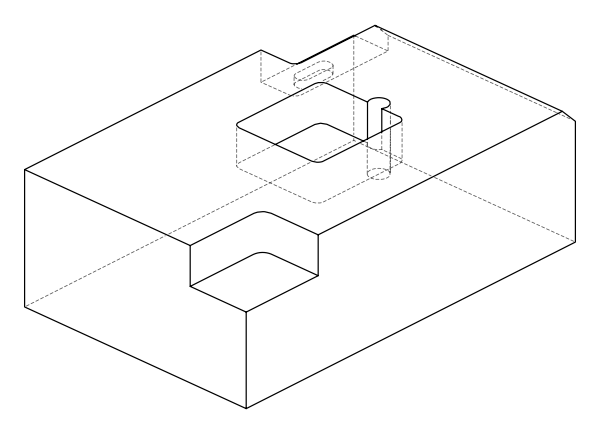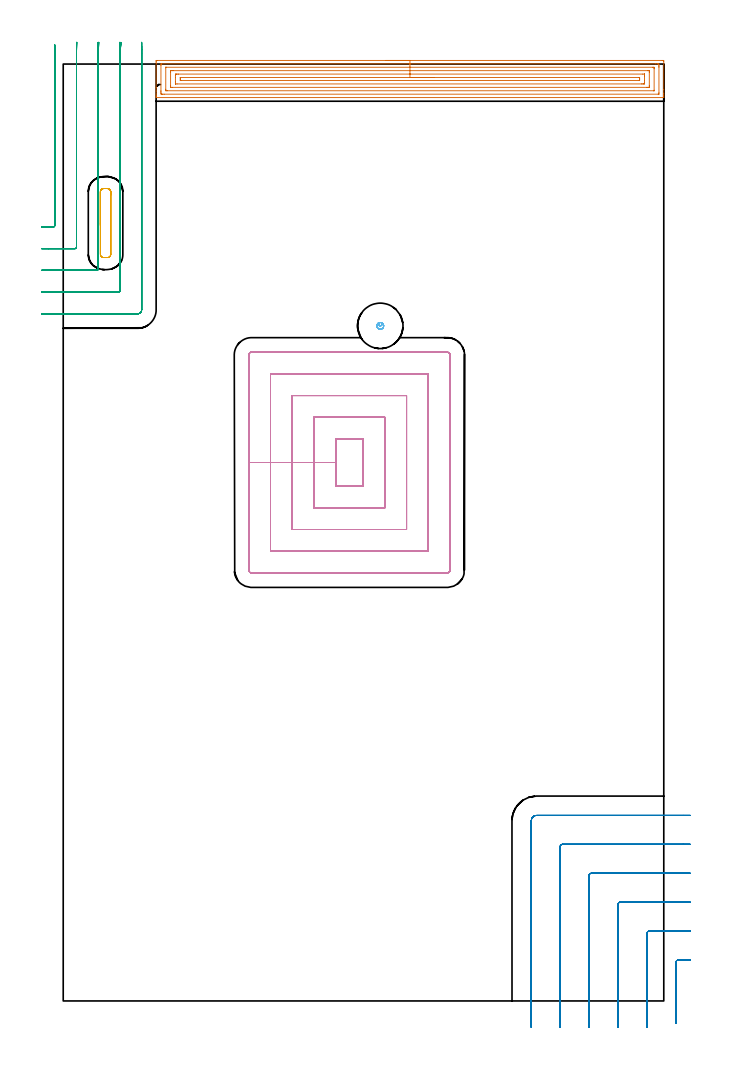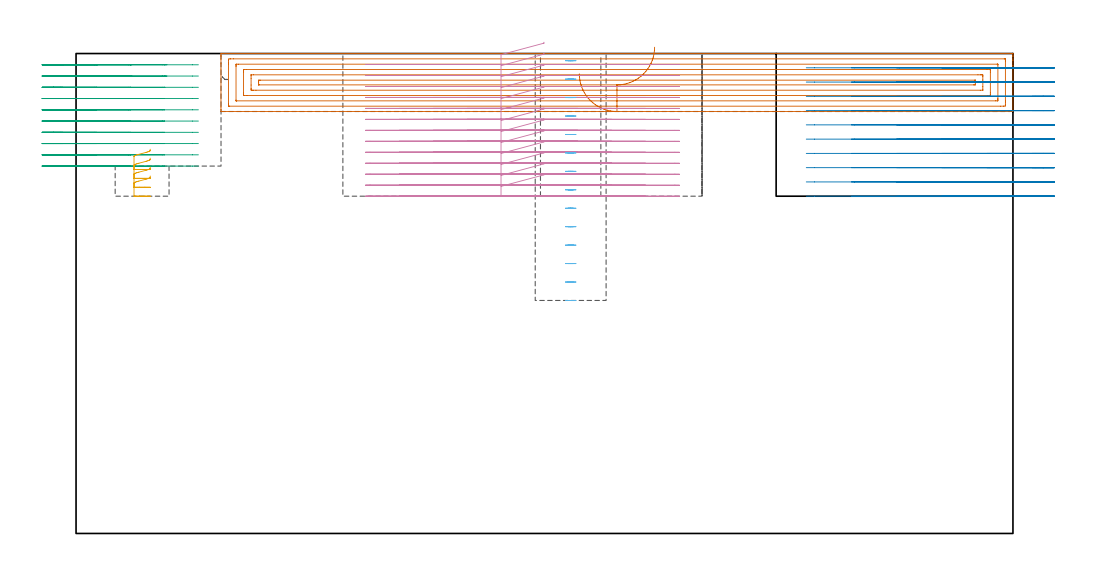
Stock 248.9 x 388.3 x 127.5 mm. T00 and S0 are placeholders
(PLAN: 6 operations, 4 tool changes, 66.6 min)
(1 AREA_MILL | FG_CHAMFER_SURFACE | UGT0205_001 | 10.35 min | 25815 mm3)
(2 MILL_CORNER_NOTCH_RECTANGULAR | CORNER_NOTCH_RECTANGULAR | NXT0201_012 | Follow Part, ap 4, ae 75% | 12.67 min | 201557 mm3)
(3 MILL_CORNER_NOTCH_RECTANGULAR_1 | CORNER_NOTCH_RECTANGULAR_1 | NXT0201_011 | Follow Part, ap 3, ae 75% | 13.08 min | 124845 mm3)
(4 MILL_RECTANGULAR_POCKET | POCKET_RECTANGULAR_STRAIGHT | NXT0201_011 | Follow Part, ap 3, ae 75% | 28.91 min | 372622 mm3)
(5 MILL_RECTANGULAR_POCKET_1 | POCKET_RECTANGULAR_STRAIGHT_1 | NXT0201_010 | Follow Part, ap 2.5, ae 75% | 0.86 min | 4106 mm3)
(6 MILL_BLIND_HOLE_FROM_SOLID_MATERIAL | STEP1POCKET | NXT0201_012 | Spiral | 0.75 min | 16278 mm3)
(TOOL UGT0205_001 | Chamfer Mill 20 x 3 x 45 deg. | D20 FL50 Z2)
(TOOL NXT0201_012 | ENDMILL 16mm [2P460-1600-NA 1630] | D16 FL38 Z6)
(TOOL NXT0201_011 | ENDMILL 12mm [2P460-1200-NA 1630] | D12 FL38 Z6)
(TOOL NXT0201_010 | ENDMILL 10mm [2P460-1000-NA 1630] | D10 FL30 Z6)
(OP 1 AREA_MILL)
G17 G21 G94 G90
T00 M6
G54
G17 G0 G90 X133.7 Y389.8 S1061 M3
G43 Z137.5 H0
Z122.1
G94 G1 X133.738 Z121.228 F250.
X133.852 Z120.364
X134.041 Z119.512
X134.303 Z118.68
X134.637 Z117.874
X135.04 Z117.1
X135.509 Z116.364
X136.04 Z115.672
X136.629 Z115.029
X137.272 Z114.44
X137.964 Z113.908
X138.7 Z113.44
X139.474 Z113.037
X140.28 Z112.703
X141.112 Z112.441
X141.964 Z112.252
X142.828 Z112.138
X143.7 Z112.1
X248.276
X248.594 Y389.797 Z112.102
X248.89 Y389.792 Z112.106
X248.9 Y389.492 Z112.406
Y377.648 Z124.247
Y376.221 Z125.676
Y375.867 Z126.028
Y375.16 Z126.74
Y374.858 Z127.042
Y374.452 Z127.439
X248.89 Y374.403 Z127.488
X248.722 Y374.4 Z127.5
X38.678
X38.51 Y374.403 Z127.488
X38.507 Y374.45 Z127.441
X38.5 Y374.858 Z127.041
Y375.16 Z126.74
Y375.867 Z126.028
Y377.111 Z124.786
Y378.538 Z123.357
Y388.601 Z113.296
X38.504 Y389.223 Z112.674
X38.508 Y389.792 Z112.106
X38.552 Y389.794 Z112.104
X39.124 Y389.8 Z112.1
X143.7
Y388.386 Z113.514
X245.594
X246.439 Y388.382 Z113.518
X246.488 Y388.379 Z113.521
X246.89 Y388.333 Z113.567
X246.897 Y387.925 Z113.975
X246.899 Y387.442 Z114.458
X246.9 Y387.032 Z114.868
X246.899 Y376.348 Z125.552
X246.892 Y375.867 Z126.033
X246.89 Y375.823 Z126.077
X246.7 Y375.817 Z126.083
X246.594 Y375.815 Z126.085
X41.806 Y375.814 Z126.086
X40.961 Y375.818 Z126.082
X40.912 Y375.821 Z126.079
X40.51 Y375.867 Z126.033
X40.503 Y376.275 Z125.625
X40.501 Y376.758 Z125.142
X40.5 Y377.168 Z124.732
X40.501 Y387.852 Z114.048
X40.508 Y388.333 Z113.567
X40.51 Y388.377 Z113.523
X40.699 Y388.383 Z113.517
X40.806 Y388.385 Z113.515
X143.7 Y388.386 Z113.514
Y386.972 Z114.928
X244.28 Y386.971 Z114.929
X244.7 Y386.969 Z114.931
X244.84 Y386.967 Z114.933
X244.882 Y386.965 Z114.935
X244.89 Y386.883 Z115.017
X244.895 Y386.751 Z115.149
X244.899 Y386.552 Z115.348
X244.9 Y386.353 Z115.547
X244.899 Y377.45 Z124.45
X244.891 Y377.251 Z124.649
X244.888 Y377.234 Z124.666
X244.883 Y377.232 Z124.668
X244.858 Y377.23 Z124.67
X244.806 Y377.229 Z124.671
X244.7 Y377.228 Z124.672
X43.12 Y377.229 Z124.671
X42.7 Y377.231 Z124.669
X42.56 Y377.233 Z124.667
X42.518 Y377.235 Z124.665
X42.51 Y377.317 Z124.583
X42.505 Y377.449 Z124.451
X42.501 Y377.648 Z124.252
X42.5 Y377.847 Z124.053
X42.501 Y386.75 Z115.15
X42.509 Y386.949 Z114.951
X42.512 Y386.966 Z114.934
X42.517 Y386.968 Z114.932
X42.542 Y386.97 Z114.93
X42.594 Y386.971 Z114.929
X42.7 Y386.972 Z114.928
X143.7
Y385.557 Z116.343
X242.124
X242.827 Y385.555 Z116.345
X242.867 Y385.553 Z116.347
X242.884 Y385.551 Z116.349
X242.89 Y385.537 Z116.363
X242.894 Y385.43 Z116.47
X242.898 Y385.215 Z116.685
X242.9 Y384.784 Z117.116
Y379.442 Z122.458
X242.898 Y378.99 Z122.91
X242.894 Y378.771 Z123.129
X242.89 Y378.662 Z123.238
X242.883 Y378.649 Z123.251
X242.86 Y378.647 Z123.253
X242.806 Y378.645 Z123.255
X242.019 Y378.643 Z123.257
X241.914
X45.276
X44.573 Y378.645 Z123.255
X44.533 Y378.647 Z123.253
X44.516 Y378.649 Z123.251
X44.51 Y378.663 Z123.237
X44.506 Y378.77 Z123.13
X44.502 Y378.985 Z122.915
X44.5 Y379.416 Z122.484
Y384.759 Z117.141
X44.502 Y385.21 Z116.69
X44.506 Y385.429 Z116.471
X44.51 Y385.538 Z116.362
X44.517 Y385.551 Z116.349
X44.54 Y385.553 Z116.347
X44.594 Y385.555 Z116.345
X45.381 Y385.557 Z116.343
X45.486
X143.7
Y384.143 Z117.757
X240.231
X240.864 Y384.141 Z117.759
X240.885 Y384.138 Z117.762
X240.89 Y384.136 Z117.764
X240.897 Y384.108 Z117.792
X240.899 Y383.881 Z118.019
X240.9 Y383.215 Z118.685
Y381.434 Z120.466
Y380.544 Z121.356
X240.897 Y380.319 Z121.581
X240.893 Y380.153 Z121.747
X240.89 Y380.076 Z121.824
X240.757 Y380.064 Z121.836
X240.492 Y380.06 Z121.84
X240.231 Y380.058 Z121.842
X239.601 Y380.057 Z121.843
X47.169
X46.536 Y380.059 Z121.841
X46.515 Y380.062 Z121.838
X46.51 Y380.064 Z121.836
X46.503 Y380.092 Z121.808
X46.501 Y380.319 Z121.581
X46.5 Y380.985 Z120.915
Y382.766 Z119.134
Y383.656 Z118.244
X46.503 Y383.881 Z118.019
X46.507 Y384.047 Z117.853
X46.51 Y384.124 Z117.776
X46.643 Y384.136 Z117.764
X46.908 Y384.14 Z117.76
X47.169 Y384.142 Z117.758
X47.799 Y384.143 Z117.757
X143.7
Y382.729 Z119.171
X238.444 Y382.728 Z119.172
X238.708 Y382.727 Z119.173
X238.826 Y382.724 Z119.176
X238.879 Y382.722 Z119.178
X238.89 Y382.696 Z119.204
X238.897 Y382.539 Z119.361
X238.899 Y382.1 Z119.8
X238.898 Y381.648 Z120.252
X238.89 Y381.495 Z120.405
X238.888 Y381.477 Z120.423
X238.876 Y381.475 Z120.425
X238.838 Y381.473 Z120.427
X238.759 Y381.472 Z120.428
X48.956
X48.692 Y381.473 Z120.427
X48.574 Y381.476 Z120.424
X48.521 Y381.478 Z120.422
X48.51 Y381.504 Z120.396
X48.503 Y381.661 Z120.239
X48.501 Y382.1 Z119.8
X48.502 Y382.552 Z119.348
X48.51 Y382.705 Z119.195
X48.512 Y382.723 Z119.177
X48.524 Y382.725 Z119.175
X48.562 Y382.727 Z119.173
X48.641 Y382.728 Z119.172
X143.7 Y382.729 Z119.171
X144.572 Z119.209
X145.437 Z119.323
X146.288 Z119.512
X147.12 Z119.774
X147.926 Z120.108
X148.7 Z120.511
X149.436 Z120.98
X150.128 Z121.511
X150.771 Z122.1
X151.36 Z122.743
X151.892 Z123.435
X152.36 Z124.171
X152.763 Z124.945
X153.097 Z125.751
X153.359 Z126.583
X153.548 Z127.435
X153.662 Z128.3
X153.7 Z129.171
G0 Z137.5
M5
M2
(OP 2 MILL_CORNER_NOTCH_RECTANGULAR)
G17 G21 G94 G90
T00 M6
G54
G17 G0 G90 X259.9 Y16.9 S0 M3
G43 Z137.5 H1
Z123.71
G94 G1 X256.9 F250.
X254.795 F500.
G3 X254. Y16.105 R0.8
G1 Y-6.164
Y-9.164 F250.
G0 Z137.5
X259.9 Y28.9
Z123.71
G1 X256.9
X242.795 F500.
G3 X242. Y28.105 R0.8
G1 Y-8.
Y-11. F250.
G0 Z137.5
X259.9 Y40.9
Z123.71
G1 X256.9
X230.795 F500.
G3 X230. Y40.105 R0.8
G1 Y-8.
Y-11. F250.
G0 Z137.5
X259.9 Y52.9
Z123.71
G1 X256.9
X218.796 F500.
G3 X218. Y52.104 R0.8
G1 Y-8.
Y-11. F250.
G0 Z137.5
X259.9 Y64.9
Z123.71
G1 X256.9
X206.796 F500.
G3 X206. Y64.104 R0.8
G1 Y-8.
Y-11. F250.
G0 Z137.5
X259.9 Y76.9
Z123.71
G1 X256.9
X196.2 F500.
G3 X194. Y74.7 R2.2
G1 Y-8.
Y-11. F250.
G0 Z137.5
X259.9 Y16.9
Z119.92
G1 X256.9
X254.795 F500.
G3 X254. Y16.105 R0.8
G1 Y-6.164
Y-9.164 F250.
G0 Z137.5
X259.9 Y28.9
Z119.92
G1 X256.9
X242.795 F500.
G3 X242. Y28.105 R0.8
G1 Y-8.
Y-11. F250.
G0 Z137.5
X259.9 Y40.9
Z119.92
G1 X256.9
X230.795 F500.
G3 X230. Y40.105 R0.8
G1 Y-8.
Y-11. F250.
G0 Z137.5
X259.9 Y52.9
Z119.92
G1 X256.9
X218.796 F500.
G3 X218. Y52.104 R0.8
G1 Y-8.
Y-11. F250.
G0 Z137.5
X259.9 Y64.9
Z119.92
G1 X256.9
X206.796 F500.
G3 X206. Y64.104 R0.8
G1 Y-8.
Y-11. F250.
G0 Z137.5
X259.9 Y76.9
Z119.92
G1 X256.9
X196.2 F500.
G3 X194. Y74.7 R2.2
G1 Y-8.
Y-11. F250.
G0 Z137.5
X259.9 Y16.9
Z116.13
G1 X256.9
X254.795 F500.
G3 X254. Y16.105 R0.8
G1 Y-6.164
Y-9.164 F250.
G0 Z137.5
X259.9 Y28.9
Z116.13
G1 X256.9
X242.795 F500.
G3 X242. Y28.105 R0.8
G1 Y-8.
Y-11. F250.
G0 Z137.5
X259.9 Y40.9
Z116.13
G1 X256.9
X230.795 F500.
G3 X230. Y40.105 R0.8
G1 Y-8.
Y-11. F250.
G0 Z137.5
X259.9 Y52.9
Z116.13
G1 X256.9
X218.796 F500.
G3 X218. Y52.104 R0.8
G1 Y-8.
Y-11. F250.
G0 Z137.5
X259.9 Y64.9
Z116.13
G1 X256.9
X206.796 F500.
G3 X206. Y64.104 R0.8
G1 Y-8.
Y-11. F250.
G0 Z137.5
X259.9 Y76.9
Z116.13
G1 X256.9
X196.2 F500.
G3 X194. Y74.7 R2.2
G1 Y-8.
Y-11. F250.
G0 Z137.5
X259.9 Y16.9
Z112.34
G1 X256.9
X254.795 F500.
G3 X254. Y16.105 R0.8
G1 Y-6.164
Y-9.164 F250.
G0 Z137.5
X259.9 Y28.9
Z112.34
G1 X256.9
X242.795 F500.
G3 X242. Y28.105 R0.8
G1 Y-8.
Y-11. F250.
G0 Z137.5
X259.9 Y40.9
Z112.34
G1 X256.9
X230.795 F500.
G3 X230. Y40.105 R0.8
G1 Y-8.
Y-11. F250.
G0 Z137.5
X259.9 Y52.9
Z112.34
G1 X256.9
X218.796 F500.
G3 X218. Y52.104 R0.8
G1 Y-8.
Y-11. F250.
G0 Z137.5
X259.9 Y64.9
Z112.34
G1 X256.9
X206.796 F500.
G3 X206. Y64.104 R0.8
G1 Y-8.
Y-11. F250.
G0 Z137.5
X259.9 Y76.9
Z112.34
G1 X256.9
X196.2 F500.
G3 X194. Y74.7 R2.2
G1 Y-8.
Y-11. F250.
G0 Z137.5
X259.9 Y16.9
Z108.55
G1 X256.9
X254.795 F500.
G3 X254. Y16.105 R0.8
G1 Y-6.164
Y-9.164 F250.
G0 Z137.5
X259.9 Y28.9
Z108.55
G1 X256.9
X242.795 F500.
G3 X242. Y28.105 R0.8
G1 Y-8.
Y-11. F250.
G0 Z137.5
X259.9 Y40.9
Z108.55
G1 X256.9
X230.795 F500.
G3 X230. Y40.105 R0.8
G1 Y-8.
Y-11. F250.
G0 Z137.5
X259.9 Y52.9
Z108.55
G1 X256.9
X218.796 F500.
G3 X218. Y52.104 R0.8
G1 Y-8.
Y-11. F250.
G0 Z137.5
X259.9 Y64.9
Z108.55
G1 X256.9
X206.796 F500.
G3 X206. Y64.104 R0.8
G1 Y-8.
Y-11. F250.
G0 Z137.5
X259.9 Y76.9
Z108.55
G1 X256.9
X196.2 F500.
G3 X194. Y74.7 R2.2
G1 Y-8.
Y-11. F250.
G0 Z137.5
X259.9 Y16.9
Z104.76
G1 X256.9
X254.795 F500.
G3 X254. Y16.105 R0.8
G1 Y-6.164
Y-9.164 F250.
G0 Z137.5
X259.9 Y28.9
Z104.76
G1 X256.9
X242.795 F500.
G3 X242. Y28.105 R0.8
G1 Y-8.
Y-11. F250.
G0 Z137.5
X259.9 Y40.9
Z104.76
G1 X256.9
X230.795 F500.
G3 X230. Y40.105 R0.8
G1 Y-8.
Y-11. F250.
G0 Z137.5
X259.9 Y52.9
Z104.76
G1 X256.9
X218.796 F500.
G3 X218. Y52.104 R0.8
G1 Y-8.
Y-11. F250.
G0 Z137.5
X259.9 Y64.9
Z104.76
G1 X256.9
X206.796 F500.
G3 X206. Y64.104 R0.8
G1 Y-8.
Y-11. F250.
G0 Z137.5
X259.9 Y76.9
Z104.76
G1 X256.9
X196.2 F500.
G3 X194. Y74.7 R2.2
G1 Y-8.
Y-11. F250.
G0 Z137.5
X259.9 Y16.9
Z100.97
G1 X256.9
X254.795 F500.
G3 X254. Y16.105 R0.8
G1 Y-6.164
Y-9.164 F250.
G0 Z137.5
X259.9 Y28.9
Z100.97
G1 X256.9
X242.795 F500.
G3 X242. Y28.105 R0.8
G1 Y-8.
Y-11. F250.
G0 Z137.5
X259.9 Y40.9
Z100.97
G1 X256.9
X230.795 F500.
G3 X230. Y40.105 R0.8
G1 Y-8.
Y-11. F250.
G0 Z137.5
X259.9 Y52.9
Z100.97
G1 X256.9
X218.796 F500.
G3 X218. Y52.104 R0.8
G1 Y-8.
Y-11. F250.
G0 Z137.5
X259.9 Y64.9
Z100.97
G1 X256.9
X206.796 F500.
G3 X206. Y64.104 R0.8
G1 Y-8.
Y-11. F250.
G0 Z137.5
X259.9 Y76.9
Z100.97
G1 X256.9
X196.2 F500.
G3 X194. Y74.7 R2.2
G1 Y-8.
Y-11. F250.
G0 Z137.5
X259.9 Y16.9
Z97.18
G1 X256.9
X254.795 F500.
G3 X254. Y16.105 R0.8
G1 Y-6.164
Y-9.164 F250.
G0 Z137.5
X259.9 Y28.9
Z97.18
G1 X256.9
X242.795 F500.
G3 X242. Y28.105 R0.8
G1 Y-8.
Y-11. F250.
G0 Z137.5
X259.9 Y40.9
Z97.18
G1 X256.9
X230.795 F500.
G3 X230. Y40.105 R0.8
G1 Y-8.
Y-11. F250.
G0 Z137.5
X259.9 Y52.9
Z97.18
G1 X256.9
X218.796 F500.
G3 X218. Y52.104 R0.8
G1 Y-8.
Y-11. F250.
G0 Z137.5
X259.9 Y64.9
Z97.18
G1 X256.9
X206.796 F500.
G3 X206. Y64.104 R0.8
G1 Y-8.
Y-11. F250.
G0 Z137.5
X259.9 Y76.9
Z97.18
G1 X256.9
X196.2 F500.
G3 X194. Y74.7 R2.2
G1 Y-8.
Y-11. F250.
G0 Z137.5
X259.9 Y16.9
Z93.39
G1 X256.9
X254.795 F500.
G3 X254. Y16.105 R0.8
G1 Y-6.164
Y-9.164 F250.
G0 Z137.5
X259.9 Y28.9
Z93.39
G1 X256.9
X242.795 F500.
G3 X242. Y28.105 R0.8
G1 Y-8.
Y-11. F250.
G0 Z137.5
X259.9 Y40.9
Z93.39
G1 X256.9
X230.795 F500.
G3 X230. Y40.105 R0.8
G1 Y-8.
Y-11. F250.
G0 Z137.5
X259.9 Y52.9
Z93.39
G1 X256.9
X218.796 F500.
G3 X218. Y52.104 R0.8
G1 Y-8.
Y-11. F250.
G0 Z137.5
X259.9 Y64.9
Z93.39
G1 X256.9
X206.796 F500.
G3 X206. Y64.104 R0.8
G1 Y-8.
Y-11. F250.
G0 Z137.5
X259.9 Y76.9
Z93.39
G1 X256.9
X196.2 F500.
G3 X194. Y74.7 R2.2
G1 Y-8.
Y-11. F250.
G0 Z137.5
X259.9 Y16.9
Z89.6
G1 X256.9
X254.795 F500.
G3 X254. Y16.105 R0.8
G1 Y-6.164
Y-9.164 F250.
G0 Z137.5
X259.9 Y28.9
Z89.6
G1 X256.9
X242.795 F500.
G3 X242. Y28.105 R0.8
G1 Y-8.
Y-11. F250.
G0 Z137.5
X259.9 Y40.9
Z89.6
G1 X256.9
X230.795 F500.
G3 X230. Y40.105 R0.8
G1 Y-8.
Y-11. F250.
G0 Z137.5
X259.9 Y52.9
Z89.6
G1 X256.9
X218.796 F500.
G3 X218. Y52.104 R0.8
G1 Y-8.
Y-11. F250.
G0 Z137.5
X259.9 Y64.9
Z89.6
G1 X256.9
X206.796 F500.
G3 X206. Y64.104 R0.8
G1 Y-8.
Y-11. F250.
G0 Z137.5
X259.9 Y76.9
Z89.6
G1 X256.9
X196.2 F500.
G3 X194. Y74.7 R2.2
G1 Y-8.
Y-11. F250.
G0 Z137.5
M5
M2
(OP 3 MILL_CORNER_NOTCH_RECTANGULAR_1)
G17 G21 G94 G90
T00 M6
G54
G17 G0 G90 X-9. Y320.8 S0 M3
G43 Z137.5 H1
Z124.51
G94 G1 X-6. F250.
X-4.096 F500.
G3 X-3.5 Y321.396 R0.6
G1 Y392.772
G2 X-3.498 Y393.175 R36.
G1 X-3.464 Y396.175 F250.
G0 Z137.5
X-9. Y311.8
Z124.51
G1 X-6.
X4.904 F500.
G3 X5.5 Y312.396 R0.6
G1 Y392.772
G2 X5.543 Y394.3 R27.
G1 X5.713 Y397.295 F250.
G0 Z137.5
X-9. Y302.8
Z124.51
G1 X-6.
X13.904 F500.
G3 X14.5 Y303.396 R0.6
G1 Y392.772
G2 X14.565 Y394.3 R18.
G1 X14.82 Y397.289 F250.
G0 Z137.5
X-9. Y293.8
Z124.51
G1 X-6.
X22.904 F500.
G3 X23.5 Y294.396 R0.6
G1 Y392.772
G2 X23.631 Y394.3 R9.
G1 X24.14 Y397.256 F250.
G0 Z137.5
X-9. Y284.8
Z124.51
G1 X-6.
X30.9 F500.
G3 X32.5 Y286.4 R1.6
G1 Y392.772
Y395.772 F250.
G0 Z137.5
X-9. Y320.8
Z121.52
G1 X-6.
X-4.096 F500.
G3 X-3.5 Y321.396 R0.6
G1 Y392.773
G2 X-3.498 Y393.175 R36.
G1 X-3.464 Y396.175 F250.
G0 Z137.5
X-9. Y311.8
Z121.52
G1 X-6.
X4.904 F500.
G3 X5.5 Y312.396 R0.6
G1 Y392.773
G2 X5.543 Y394.3 R27.
G1 X5.713 Y397.295 F250.
G0 Z137.5
X-9. Y302.8
Z121.52
G1 X-6.
X13.904 F500.
G3 X14.5 Y303.396 R0.6
G1 Y392.773
G2 X14.565 Y394.3 R18.
G1 X14.819 Y397.289 F250.
G0 Z137.5
X-9. Y293.8
Z121.52
G1 X-6.
X22.904 F500.
G3 X23.5 Y294.396 R0.6
G1 Y392.773
G2 X23.631 Y394.3 R9.
G1 X24.14 Y397.256 F250.
G0 Z137.5
X-9. Y284.8
Z121.52
G1 X-6.
X30.9 F500.
G3 X32.5 Y286.4 R1.6
G1 Y392.773
Y395.773 F250.
G0 Z137.5
X-9. Y320.8
Z118.53
G1 X-6.
X-4.096 F500.
G3 X-3.5 Y321.396 R0.6
G1 Y393.173
Y396.173 F250.
G0 Z137.5
X-9. Y311.8
Z118.53
G1 X-6.
X4.904 F500.
G3 X5.5 Y312.396 R0.6
G1 Y394.031
G2 X5.501 Y394.3 R27.
G1 X5.531 Y397.3 F250.
G0 Z137.5
X-9. Y302.8
Z118.53
G1 X-6.
X13.904 F500.
G3 X14.5 Y303.396 R0.6
G1 Y394.031
G2 X14.502 Y394.3 R18.
G1 X14.547 Y397.3 F250.
G0 Z137.5
X-9. Y293.8
Z118.53
G1 X-6.
X22.904 F500.
G3 X23.5 Y294.396 R0.6
G1 Y394.031
G2 X23.504 Y394.3 R9.
G1 X23.594 Y397.299 F250.
G0 Z137.5
X-9. Y284.8
Z118.53
G1 X-6.
X30.9 F500.
G3 X32.5 Y286.4 R1.6
G1 Y394.031
Y397.031 F250.
G0 Z137.5
X-9. Y320.8
Z115.54
G1 X-6.
X-4.096 F500.
G3 X-3.5 Y321.396 R0.6
G1 Y393.173
Y396.173 F250.
G0 Z137.5
X-9. Y311.8
Z115.54
G1 X-6.
X4.904 F500.
G3 X5.5 Y312.396 R0.6
G1 Y394.3
Y397.3 F250.
G0 Z137.5
X-9. Y302.8
Z115.54
G1 X-6.
X13.904 F500.
G3 X14.5 Y303.396 R0.6
G1 Y394.3
Y397.3 F250.
G0 Z137.5
X-9. Y293.8
Z115.54
G1 X-6.
X22.904 F500.
G3 X23.5 Y294.396 R0.6
G1 Y394.3
Y397.3 F250.
G0 Z137.5
X-9. Y284.8
Z115.54
G1 X-6.
X30.9 F500.
G3 X32.5 Y286.4 R1.6
G1 Y394.3
Y397.3 F250.
G0 Z137.5
X-9. Y320.8
Z112.55
G1 X-6.
X-4.096 F500.
G3 X-3.5 Y321.396 R0.6
G1 Y393.173
Y396.173 F250.
G0 Z137.5
X-9. Y311.8
Z112.55
G1 X-6.
X4.904 F500.
G3 X5.5 Y312.396 R0.6
G1 Y394.3
Y397.3 F250.
G0 Z137.5
X-9. Y302.8
Z112.55
G1 X-6.
X13.904 F500.
G3 X14.5 Y303.396 R0.6
G1 Y394.3
Y397.3 F250.
G0 Z137.5
X-9. Y293.8
Z112.55
G1 X-6.
X22.904 F500.
G3 X23.5 Y294.396 R0.6
G1 Y394.3
Y397.3 F250.
G0 Z137.5
X-9. Y284.8
Z112.55
G1 X-6.
X30.9 F500.
G3 X32.5 Y286.4 R1.6
G1 Y394.3
Y397.3 F250.
G0 Z137.5
X-9. Y320.8
Z109.56
G1 X-6.
X-4.096 F500.
G3 X-3.5 Y321.396 R0.6
G1 Y393.173
Y396.173 F250.
G0 Z137.5
X-9. Y311.8
Z109.56
G1 X-6.
X4.904 F500.
G3 X5.5 Y312.396 R0.6
G1 Y394.3
Y397.3 F250.
G0 Z137.5
X-9. Y302.8
Z109.56
G1 X-6.
X13.904 F500.
G3 X14.5 Y303.396 R0.6
G1 Y394.3
Y397.3 F250.
G0 Z137.5
X-9. Y293.8
Z109.56
G1 X-6.
X22.904 F500.
G3 X23.5 Y294.396 R0.6
G1 Y394.3
Y397.3 F250.
G0 Z137.5
X-9. Y284.8
Z109.56
G1 X-6.
X30.9 F500.
G3 X32.5 Y286.4 R1.6
G1 Y394.3
Y397.3 F250.
G0 Z137.5
X-9. Y320.8
Z106.57
G1 X-6.
X-4.096 F500.
G3 X-3.5 Y321.396 R0.6
G1 Y393.173
Y396.173 F250.
G0 Z137.5
X-9. Y311.8
Z106.57
G1 X-6.
X4.904 F500.
G3 X5.5 Y312.396 R0.6
G1 Y394.3
Y397.3 F250.
G0 Z137.5
X-9. Y302.8
Z106.57
G1 X-6.
X13.904 F500.
G3 X14.5 Y303.396 R0.6
G1 Y394.3
Y397.3 F250.
G0 Z137.5
X-9. Y293.8
Z106.57
G1 X-6.
X22.904 F500.
G3 X23.5 Y294.396 R0.6
G1 Y394.3
Y397.3 F250.
G0 Z137.5
X-9. Y284.8
Z106.57
G1 X-6.
X30.9 F500.
G3 X32.5 Y286.4 R1.6
G1 Y394.3
Y397.3 F250.
G0 Z137.5
X-9. Y320.8
Z103.58
G1 X-6.
X-4.096 F500.
G3 X-3.5 Y321.396 R0.6
G1 Y393.173
Y396.173 F250.
G0 Z137.5
X-9. Y311.8
Z103.58
G1 X-6.
X4.904 F500.
G3 X5.5 Y312.396 R0.6
G1 Y394.3
Y397.3 F250.
G0 Z137.5
X-9. Y302.8
Z103.58
G1 X-6.
X13.904 F500.
G3 X14.5 Y303.396 R0.6
G1 Y394.3
Y397.3 F250.
G0 Z137.5
X-9. Y293.8
Z103.58
G1 X-6.
X22.904 F500.
G3 X23.5 Y294.396 R0.6
G1 Y394.3
Y397.3 F250.
G0 Z137.5
X-9. Y284.8
Z103.58
G1 X-6.
X30.9 F500.
G3 X32.5 Y286.4 R1.6
G1 Y394.3
Y397.3 F250.
G0 Z137.5
X-9. Y320.8
Z100.59
G1 X-6.
X-4.096 F500.
G3 X-3.5 Y321.396 R0.6
G1 Y393.173
Y396.173 F250.
G0 Z137.5
X-9. Y311.8
Z100.59
G1 X-6.
X4.904 F500.
G3 X5.5 Y312.396 R0.6
G1 Y394.3
Y397.3 F250.
G0 Z137.5
X-9. Y302.8
Z100.59
G1 X-6.
X13.904 F500.
G3 X14.5 Y303.396 R0.6
G1 Y394.3
Y397.3 F250.
G0 Z137.5
X-9. Y293.8
Z100.59
G1 X-6.
X22.904 F500.
G3 X23.5 Y294.396 R0.6
G1 Y394.3
Y397.3 F250.
G0 Z137.5
X-9. Y284.8
Z100.59
G1 X-6.
X30.9 F500.
G3 X32.5 Y286.4 R1.6
G1 Y394.3
Y397.3 F250.
G0 Z137.5
X-9. Y320.8
Z97.6
G1 X-6.
X-4.096 F500.
G3 X-3.5 Y321.396 R0.6
G1 Y393.173
Y396.173 F250.
G0 Z137.5
X-9. Y311.8
Z97.6
G1 X-6.
X4.904 F500.
G3 X5.5 Y312.396 R0.6
G1 Y394.3
Y397.3 F250.
G0 Z137.5
X-9. Y302.8
Z97.6
G1 X-6.
X13.904 F500.
G3 X14.5 Y303.396 R0.6
G1 Y394.3
Y397.3 F250.
G0 Z137.5
X-9. Y293.8
Z97.6
G1 X-6.
X22.904 F500.
G3 X23.5 Y294.396 R0.6
G1 Y394.3
Y397.3 F250.
G0 Z137.5
X-9. Y284.8
Z97.6
G1 X-6.
X30.9 F500.
G3 X32.5 Y286.4 R1.6
G1 Y394.3
Y397.3 F250.
G0 Z137.5
M5
M2
(OP 4 MILL_RECTANGULAR_POCKET)
G17 G21 G94 G90
T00 M6
G54
G17 G0 G90 X124.3 Y231.974 S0 M3
G43 Z137.5 H1
Z130.5
G94 G1 Y232.9 Z130.252 F250.
X112.9 Z127.197
Y223.15 Z124.585
Y213.4 F500.
X124.3
Y232.9
X112.9
Y223.15
X103.9
Y204.4
X133.3
Y241.9
X103.9
Y223.15
X94.9
Y195.4
X142.3
Y250.9
X94.9
Y223.15
X85.9
Y186.4
X151.3
Y259.9
X85.9
Y223.15
X76.9
Y178.6
G3 X78.1 Y177.4 R1.2
G1 X159.1
G3 X160.3 Y178.6 R1.2
G1 Y267.7
G3 X159.1 Y268.9 R1.2
G1 X78.1
G3 X76.9 Y267.7 R1.2
G1 Y223.15
Y222.15
G0 X124.3 Y231.974 Z127.585
G1 Y232.9 Z127.336 F250.
X112.9 Z124.282
Y223.15 Z121.669
Y213.4 F500.
X124.3
Y232.9
X112.9
Y223.15
X103.9
Y204.4
X133.3
Y241.9
X103.9
Y223.15
X94.9
Y195.4
X142.3
Y250.9
X94.9
Y223.15
X85.9
Y186.4
X151.3
Y259.9
X85.9
Y223.15
X76.9
Y178.6
G3 X78.1 Y177.4 R1.2
G1 X159.1
G3 X160.3 Y178.6 R1.2
G1 Y267.7
G3 X159.1 Y268.9 R1.2
G1 X78.1
G3 X76.9 Y267.7 R1.2
G1 Y223.15
Y222.15
G0 X124.3 Y231.974 Z124.669
G1 Y232.9 Z124.421 F250.
X112.9 Z121.366
Y223.15 Z118.754
Y213.4 F500.
X124.3
Y232.9
X112.9
Y223.15
X103.9
Y204.4
X133.3
Y241.9
X103.9
Y223.15
X94.9
Y195.4
X142.3
Y250.9
X94.9
Y223.15
X85.9
Y186.4
X151.3
Y259.9
X85.9
Y223.15
X76.9
Y178.6
G3 X78.1 Y177.4 R1.2
G1 X159.1
G3 X160.3 Y178.6 R1.2
G1 Y267.7
G3 X159.1 Y268.9 R1.2
G1 X78.1
G3 X76.9 Y267.7 R1.2
G1 Y223.15
Y222.15
G0 X124.3 Y231.974 Z121.754
G1 Y232.9 Z121.506 F250.
X112.9 Z118.451
Y223.15 Z115.838
Y213.4 F500.
X124.3
Y232.9
X112.9
Y223.15
X103.9
Y204.4
X133.3
Y241.9
X103.9
Y223.15
X94.9
Y195.4
X142.3
Y250.9
X94.9
Y223.15
X85.9
Y186.4
X151.3
Y259.9
X85.9
Y223.15
X76.9
Y178.6
G3 X78.1 Y177.4 R1.2
G1 X159.1
G3 X160.3 Y178.6 R1.2
G1 Y267.7
G3 X159.1 Y268.9 R1.2
G1 X78.1
G3 X76.9 Y267.7 R1.2
G1 Y223.15
Y222.15
G0 X124.3 Y231.974 Z118.838
G1 Y232.9 Z118.59 F250.
X112.9 Z115.536
Y223.15 Z112.923
Y213.4 F500.
X124.3
Y232.9
X112.9
Y223.15
X103.9
Y204.4
X133.3
Y241.9
X103.9
Y223.15
X94.9
Y195.4
X142.3
Y250.9
X94.9
Y223.15
X85.9
Y186.4
X151.3
Y259.9
X85.9
Y223.15
X76.9
Y178.6
G3 X78.1 Y177.4 R1.2
G1 X159.1
G3 X160.3 Y178.6 R1.2
G1 Y267.7
G3 X159.1 Y268.9 R1.2
G1 X78.1
G3 X76.9 Y267.7 R1.2
G1 Y223.15
Y222.15
G0 X124.3 Y231.974 Z115.923
G1 Y232.9 Z115.675 F250.
X112.9 Z112.62
Y223.15 Z110.008
Y213.4 F500.
X124.3
Y232.9
X112.9
Y223.15
X103.9
Y204.4
X133.3
Y241.9
X103.9
Y223.15
X94.9
Y195.4
X142.3
Y250.9
X94.9
Y223.15
X85.9
Y186.4
X151.3
Y259.9
X85.9
Y223.15
X76.9
Y178.6
G3 X78.1 Y177.4 R1.2
G1 X159.1
G3 X160.3 Y178.6 R1.2
G1 Y267.7
G3 X159.1 Y268.9 R1.2
G1 X78.1
G3 X76.9 Y267.7 R1.2
G1 Y223.15
Y222.15
G0 X124.3 Y231.974 Z113.008
G1 Y232.9 Z112.759 F250.
X112.9 Z109.705
Y223.15 Z107.092
Y213.4 F500.
X124.3
Y232.9
X112.9
Y223.15
X103.9
Y204.4
X133.3
Y241.9
X103.9
Y223.15
X94.9
Y195.4
X142.3
Y250.9
X94.9
Y223.15
X85.9
Y186.4
X151.3
Y259.9
X85.9
Y223.15
X76.9
Y178.6
G3 X78.1 Y177.4 R1.2
G1 X159.1
G3 X160.3 Y178.6 R1.2
G1 Y267.7
G3 X159.1 Y268.9 R1.2
G1 X78.1
G3 X76.9 Y267.7 R1.2
G1 Y223.15
Y222.15
G0 X124.3 Y231.974 Z110.092
G1 Y232.9 Z109.844 F250.
X112.9 Z106.789
Y223.15 Z104.177
Y213.4 F500.
X124.3
Y232.9
X112.9
Y223.15
X103.9
Y204.4
X133.3
Y241.9
X103.9
Y223.15
X94.9
Y195.4
X142.3
Y250.9
X94.9
Y223.15
X85.9
Y186.4
X151.3
Y259.9
X85.9
Y223.15
X76.9
Y178.6
G3 X78.1 Y177.4 R1.2
G1 X159.1
G3 X160.3 Y178.6 R1.2
G1 Y267.7
G3 X159.1 Y268.9 R1.2
G1 X78.1
G3 X76.9 Y267.7 R1.2
G1 Y223.15
Y222.15
G0 X124.3 Y231.974 Z107.177
G1 Y232.9 Z106.929 F250.
X112.9 Z103.874
Y223.15 Z101.262
Y213.4 F500.
X124.3
Y232.9
X112.9
Y223.15
X103.9
Y204.4
X133.3
Y241.9
X103.9
Y223.15
X94.9
Y195.4
X142.3
Y250.9
X94.9
Y223.15
X85.9
Y186.4
X151.3
Y259.9
X85.9
Y223.15
X76.9
Y178.6
G3 X78.1 Y177.4 R1.2
G1 X159.1
G3 X160.3 Y178.6 R1.2
G1 Y267.7
G3 X159.1 Y268.9 R1.2
G1 X78.1
G3 X76.9 Y267.7 R1.2
G1 Y223.15
Y222.15
G0 X124.3 Y231.974 Z104.262
G1 Y232.9 Z104.013 F250.
X112.9 Z100.959
Y223.15 Z98.346
Y213.4 F500.
X124.3
Y232.9
X112.9
Y223.15
X103.9
Y204.4
X133.3
Y241.9
X103.9
Y223.15
X94.9
Y195.4
X142.3
Y250.9
X94.9
Y223.15
X85.9
Y186.4
X151.3
Y259.9
X85.9
Y223.15
X76.9
Y178.6
G3 X78.1 Y177.4 R1.2
G1 X159.1
G3 X160.3 Y178.6 R1.2
G1 Y267.7
G3 X159.1 Y268.9 R1.2
G1 X78.1
G3 X76.9 Y267.7 R1.2
G1 Y223.15
Y222.15
G0 X124.3 Y231.974 Z101.346
G1 Y232.9 Z101.098 F250.
X112.9 Z98.043
Y223.15 Z95.431
Y213.4 F500.
X124.3
Y232.9
X112.9
Y223.15
X103.9
Y204.4
X133.3
Y241.9
X103.9
Y223.15
X94.9
Y195.4
X142.3
Y250.9
X94.9
Y223.15
X85.9
Y186.4
X151.3
Y259.9
X85.9
Y223.15
X76.9
Y178.6
G3 X78.1 Y177.4 R1.2
G1 X159.1
G3 X160.3 Y178.6 R1.2
G1 Y267.7
G3 X159.1 Y268.9 R1.2
G1 X78.1
G3 X76.9 Y267.7 R1.2
G1 Y223.15
Y222.15
G0 X124.3 Y231.974 Z98.431
G1 Y232.9 Z98.183 F250.
X112.9 Z95.128
Y223.15 Z92.515
Y213.4 F500.
X124.3
Y232.9
X112.9
Y223.15
X103.9
Y204.4
X133.3
Y241.9
X103.9
Y223.15
X94.9
Y195.4
X142.3
Y250.9
X94.9
Y223.15
X85.9
Y186.4
X151.3
Y259.9
X85.9
Y223.15
X76.9
Y178.6
G3 X78.1 Y177.4 R1.2
G1 X159.1
G3 X160.3 Y178.6 R1.2
G1 Y267.7
G3 X159.1 Y268.9 R1.2
G1 X78.1
G3 X76.9 Y267.7 R1.2
G1 Y223.15
Y222.15
G0 X124.3 Y231.974 Z95.515
G1 Y232.9 Z95.267 F250.
X112.9 Z92.213
Y223.15 Z89.6
Y213.4 F500.
X124.3
Y232.9
X112.9
Y223.15
X103.9
Y204.4
X133.3
Y241.9
X103.9
Y223.15
X94.9
Y195.4
X142.3
Y250.9
X94.9
Y223.15
X85.9
Y186.4
X151.3
Y259.9
X85.9
Y223.15
X76.9
Y178.6
G3 X78.1 Y177.4 R1.2
G1 X159.1
G3 X160.3 Y178.6 R1.2
G1 Y267.7
G3 X159.1 Y268.9 R1.2
G1 X78.1
G3 X76.9 Y267.7 R1.2
G1 Y223.15
Y222.15
G0 Z137.5
M5
M2
(OP 5 MILL_RECTANGULAR_POCKET_1)
G17 G21 G94 G90
T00 M6
G54
G17 G0 G90 X19.7 Y334.068 S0 M3
G43 Z137.5 H1
Z102.075
G94 G1 Y335.3 Z101.745 F250.
Y335.418 Z101.713
X19.635 Y335.739 Z101.625
X19.497 Y336.036 Z101.538
X19.293 Y336.293 Z101.45
X19.036 Y336.497 Z101.362
X18.739 Y336.635 Z101.274
X18.418 Y336.7 Z101.187
X16.682 Z100.721
X16.361 Y336.635 Z100.633
X16.064 Y336.497 Z100.546
X15.807 Y336.293 Z100.458
X15.603 Y336.036 Z100.37
X15.465 Y335.739 Z100.282
X15.4 Y335.418 Z100.195
Y335.3 Z100.163
Y322.4 Z96.706
Y309.5 F500.
G3 X16.8 Y308.1 R1.4
G1 X18.3
G3 X19.7 Y309.5 R1.4
G1 Y335.3
G3 X18.3 Y336.7 R1.4
G1 X16.8
G3 X15.4 Y335.3 R1.4
G1 Y322.4
Y321.4
G0 X19.7 Y334.068 Z99.706
G1 Y335.3 Z99.376 F250.
Y335.418 Z99.344
X19.635 Y335.739 Z99.257
X19.497 Y336.036 Z99.169
X19.293 Y336.293 Z99.081
X19.036 Y336.497 Z98.993
X18.739 Y336.635 Z98.906
X18.418 Y336.7 Z98.818
X16.682 Z98.352
X16.361 Y336.635 Z98.265
X16.064 Y336.497 Z98.177
X15.807 Y336.293 Z98.089
X15.603 Y336.036 Z98.001
X15.465 Y335.739 Z97.914
X15.4 Y335.418 Z97.826
Y335.3 Z97.794
Y322.4 Z94.337
Y309.5 F500.
G3 X16.8 Y308.1 R1.4
G1 X18.3
G3 X19.7 Y309.5 R1.4
G1 Y335.3
G3 X18.3 Y336.7 R1.4
G1 X16.8
G3 X15.4 Y335.3 R1.4
G1 Y322.4
Y321.4
G0 X19.7 Y334.068 Z97.337
G1 Y335.3 Z97.007 F250.
Y335.418 Z96.976
X19.635 Y335.739 Z96.888
X19.497 Y336.036 Z96.8
X19.293 Y336.293 Z96.712
X19.036 Y336.497 Z96.625
X18.739 Y336.635 Z96.537
X18.418 Y336.7 Z96.449
X16.682 Z95.984
X16.361 Y336.635 Z95.896
X16.064 Y336.497 Z95.808
X15.807 Y336.293 Z95.72
X15.603 Y336.036 Z95.633
X15.465 Y335.739 Z95.545
X15.4 Y335.418 Z95.457
Y335.3 Z95.425
Y322.4 Z91.969
Y309.5 F500.
G3 X16.8 Y308.1 R1.4
G1 X18.3
G3 X19.7 Y309.5 R1.4
G1 Y335.3
G3 X18.3 Y336.7 R1.4
G1 X16.8
G3 X15.4 Y335.3 R1.4
G1 Y322.4
Y321.4
G0 X19.7 Y334.068 Z94.969
G1 Y335.3 Z94.639 F250.
Y335.418 Z94.607
X19.635 Y335.739 Z94.519
X19.497 Y336.036 Z94.431
X19.293 Y336.293 Z94.344
X19.036 Y336.497 Z94.256
X18.739 Y336.635 Z94.168
X18.418 Y336.7 Z94.08
X16.682 Z93.615
X16.361 Y336.635 Z93.527
X16.064 Y336.497 Z93.439
X15.807 Y336.293 Z93.352
X15.603 Y336.036 Z93.264
X15.465 Y335.739 Z93.176
X15.4 Y335.418 Z93.088
Y335.3 Z93.057
Y322.4 Z89.6
Y309.5 F500.
G3 X16.8 Y308.1 R1.4
G1 X18.3
G3 X19.7 Y309.5 R1.4
G1 Y335.3
G3 X18.3 Y336.7 R1.4
G1 X16.8
G3 X15.4 Y335.3 R1.4
G1 Y322.4
Y321.4
G0 Z137.5
M5
M2
(OP 6 MILL_BLIND_HOLE_FROM_SOLID_MATERIAL)
G17 G21 G94 G90
T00 M6
G54
G17 G0 G90 X131.4 Y279.8 S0 M3
G43 Z137.5 H1
Z125.6
G94 G3 X132.1 Y280.5 R0.7 F250.
X131.4 Y281.2 R0.7
X130. Y279.8 R1.4
X131.4 Y281.2 R-1.4
X130.7 Y280.5 R0.7
X131.4 Y279.8 R0.7
G0 Z120.7
G3 X132.1 Y280.5 R0.7
X131.4 Y281.2 R0.7
X130. Y279.8 R1.4
X131.4 Y281.2 R-1.4
X130.7 Y280.5 R0.7
X131.4 Y279.8 R0.7
G0 Z115.8
G3 X132.1 Y280.5 R0.7
X131.4 Y281.2 R0.7
X130. Y279.8 R1.4
X131.4 Y281.2 R-1.4
X130.7 Y280.5 R0.7
X131.4 Y279.8 R0.7
G0 Z110.9
G3 X132.1 Y280.5 R0.7
X131.4 Y281.2 R0.7
X130. Y279.8 R1.4
X131.4 Y281.2 R-1.4
X130.7 Y280.5 R0.7
X131.4 Y279.8 R0.7
G0 Z106.
G3 X132.1 Y280.5 R0.7
X131.4 Y281.2 R0.7
X130. Y279.8 R1.4
X131.4 Y281.2 R-1.4
X130.7 Y280.5 R0.7
X131.4 Y279.8 R0.7
G0 Z101.1
G3 X132.1 Y280.5 R0.7
X131.4 Y281.2 R0.7
X130. Y279.8 R1.4
X131.4 Y281.2 R-1.4
X130.7 Y280.5 R0.7
X131.4 Y279.8 R0.7
G0 Z96.2
G3 X132.1 Y280.5 R0.7
X131.4 Y281.2 R0.7
X130. Y279.8 R1.4
X131.4 Y281.2 R-1.4
X130.7 Y280.5 R0.7
X131.4 Y279.8 R0.7
G0 Z91.3
G3 X132.1 Y280.5 R0.7
X131.4 Y281.2 R0.7
X130. Y279.8 R1.4
X131.4 Y281.2 R-1.4
X130.7 Y280.5 R0.7
X131.4 Y279.8 R0.7
G0 Z86.4
G3 X132.1 Y280.5 R0.7
X131.4 Y281.2 R0.7
X130. Y279.8 R1.4
X131.4 Y281.2 R-1.4
X130.7 Y280.5 R0.7
X131.4 Y279.8 R0.7
G0 Z81.5
G3 X132.1 Y280.5 R0.7
X131.4 Y281.2 R0.7
X130. Y279.8 R1.4
X131.4 Y281.2 R-1.4
X130.7 Y280.5 R0.7
X131.4 Y279.8 R0.7
G0 Z76.6
G3 X132.1 Y280.5 R0.7
X131.4 Y281.2 R0.7
X130. Y279.8 R1.4
X131.4 Y281.2 R-1.4
X130.7 Y280.5 R0.7
X131.4 Y279.8 R0.7
G0 Z71.7
G3 X132.1 Y280.5 R0.7
X131.4 Y281.2 R0.7
X130. Y279.8 R1.4
X131.4 Y281.2 R-1.4
X130.7 Y280.5 R0.7
X131.4 Y279.8 R0.7
G0 Z66.8
G3 X132.1 Y280.5 R0.7
X131.4 Y281.2 R0.7
X130. Y279.8 R1.4
X131.4 Y281.2 R-1.4
X130.7 Y280.5 R0.7
X131.4 Y279.8 R0.7
G0 Z61.9
G3 X132.1 Y280.5 R0.7
X131.4 Y281.2 R0.7
X130. Y279.8 R1.4
X131.4 Y281.2 R-1.4
X130.7 Y280.5 R0.7
X131.4 Y279.8 R0.7
G0 Z137.5
M5
M2
